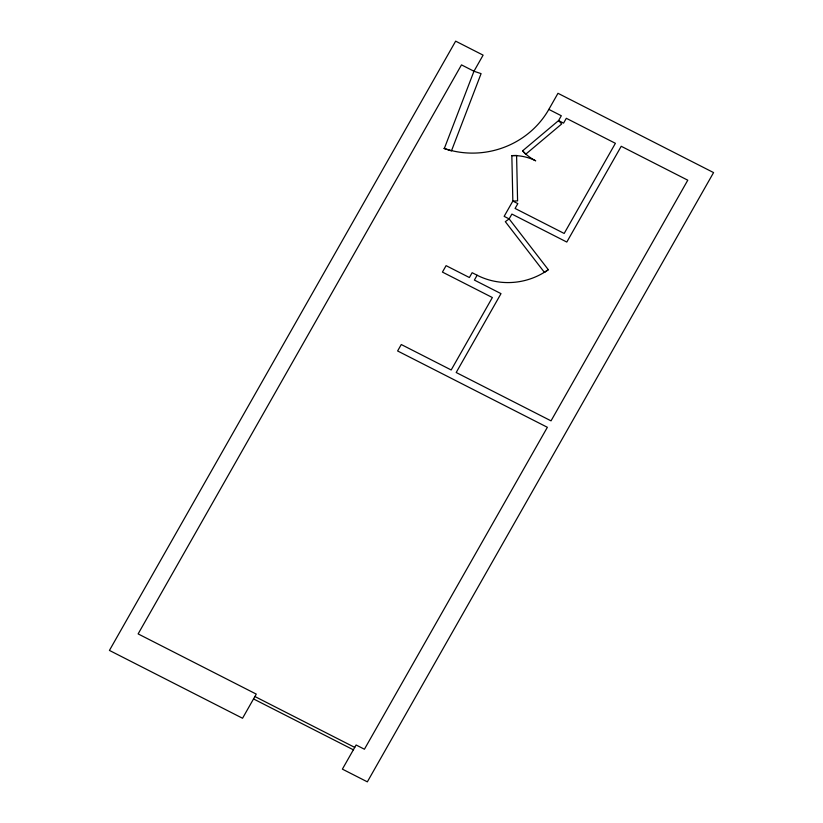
<?xml version="1.0" encoding="UTF-8"?>
<svg xmlns="http://www.w3.org/2000/svg" width="823" height="823" viewBox="0 0 823 823"><rect width="100%" height="100%" fill="white"/><g stroke="black" fill="none" stroke-linecap="round" stroke-linejoin="round"><path stroke-width="1.23" d="M443.906 148.377A85.592 81.724 -11.3 0 0 548.838 109.397L557.984 93.297L713.572 172.583L367.346 781.85L342.389 769.135L356.102 744.99L364.424 749.228L547.367 427.291L397.612 350.968L401.274 344.528L451.189 369.969L492.36 297.535L442.435 272.094L446.097 265.654L469.388 277.526L472.135 272.701L477.124 275.242A66.57 63.556 -11.3 0 0 548.396 269.615M477.124 275.242L474.387 280.077L501.001 293.636L456.189 372.51L551.029 420.851L687.781 180.196L621.221 146.278L566.8 242.055L511.885 214.073L509.139 218.908L505.312 221.654L544.466 272.423L548.303 269.677L509.139 218.908L504.149 216.356L512.842 201.069L511.844 155.619L516.587 155.444L517.585 200.894L512.842 201.069L517.832 203.61L515.085 208.445L564.177 233.454L615.398 143.315L566.317 118.296L563.57 123.131L558.58 120.58L522.584 150.856L525.681 154.251L561.677 123.975L558.58 120.58L561.317 115.755L548.838 109.397M254.893 696.525L354.734 747.397M253.525 698.933L353.365 749.815M522.574 150.835A47.549 45.399 -11.3 0 0 535.711 160.824A47.549 45.399 -11.3 0 0 511.844 155.619M473.966 71.241L444.317 148.521L451.446 150.918L481.085 73.638L473.966 71.241L461.487 64.883L138.13 633.905L256.272 694.108L242.548 718.253L109.428 650.417L455.654 41.15L483.111 55.141L473.966 71.241"/></g></svg>
